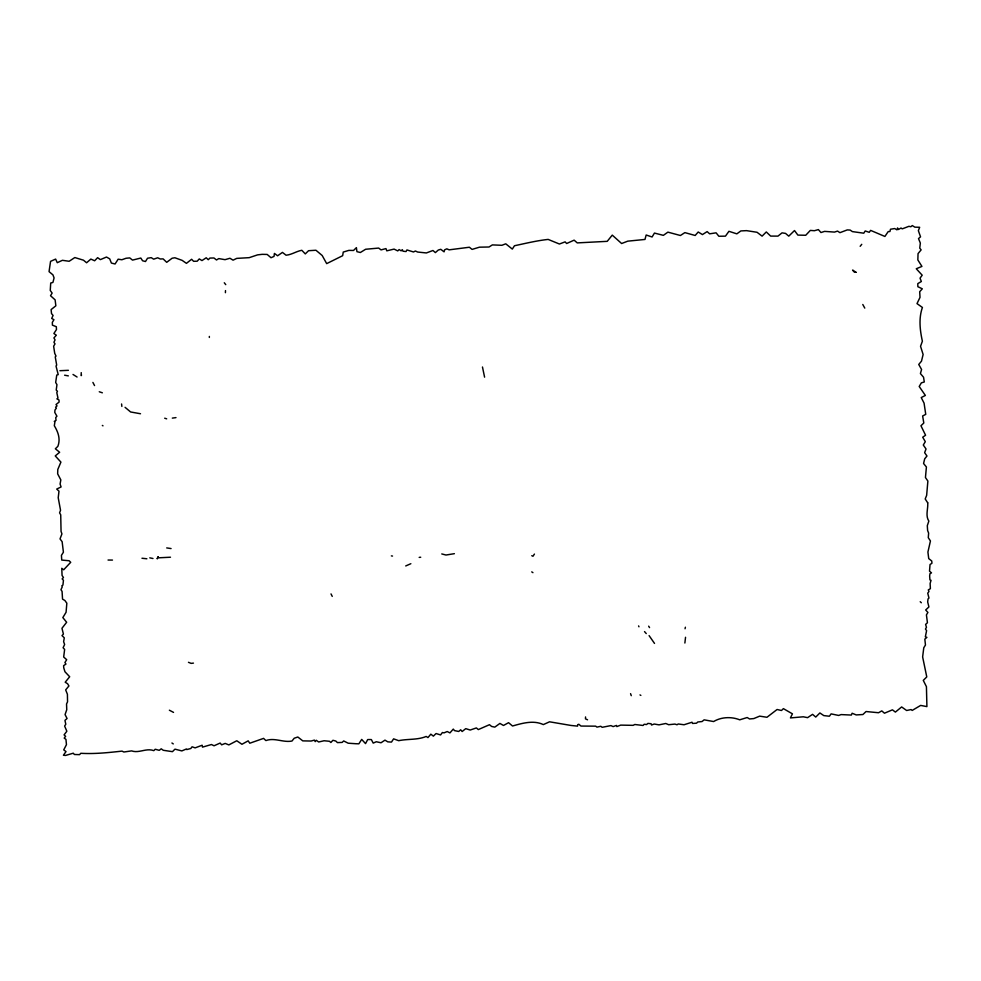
<?xml version="1.0" encoding="UTF-8"?>
<svg xmlns="http://www.w3.org/2000/svg" width="981" height="981" viewBox="0 0 981 981"><rect width="100%" height="100%" fill="white"/><g stroke="black" fill="none" stroke-linecap="round" stroke-linejoin="round"><path stroke-width="1.47" d="M81.227 372.633L81.202 375.625L81.558 375.012M209.333 337.464L209.345 336.434M585.559 716.939L585.473 718.84L587.558 719.796M685.535 637.282L684.873 643.033M685.057 628.784L685.388 627.215M860.165 246.305L861.759 244.318M225.409 292.694L225.495 290.584M410.855 563.707L405.717 565.951M534.437 554.069L532.953 556.264L531.776 555.7M392.523 556.068L391.37 555.884M175.979 417.612L172.325 418.114M193.453 663.107L191.136 663.377L188.462 662.31M454.387 553.676L445.987 555.025L441.769 553.934M68.4 370.315L59.902 370.708M170.486 557.22L158.664 557.809M419.181 557.38L420.714 557.245M108.045 560.041L112.472 560.077M532.928 572.646L531.739 571.886M141.975 558.25L146.868 558.778M68.339 375.882L64.611 375.208M152.987 558.508L149.774 557.846M166.709 547.913L171.074 548.563M173.281 743.917L171.933 743.009M140.504 413.749L130.608 411.971L125.065 407.323M164.698 418.213L166.672 418.826M99.265 391.762L102.355 392.805M77.082 377.023L72.999 374.46M169.37 710.207L173.539 712.402M640.004 694.916L640.851 695.382M102.343 425.435L102.993 425.828M224.281 282.761L225.753 284.649M920.215 601.696L921.331 602.763M644.529 631.592L646.246 633.567M862.79 304.49L864.776 308.095M654.511 643.413L649.091 635.614M631.261 695.664L630.562 693.641M648.649 626.172L649.545 627.607M92.901 382.418L94.544 385.57M331.014 593.91L332.24 596.387M638.582 625.927L638.974 626.798M484.589 377.158L482.468 367.004M121.583 403.976L121.852 406.428M927.719 502.836C928.247 508.955 925.206 515.454 928.835 521.107L927.303 525.681L927.621 530.549L928.627 533.088L928.284 537.686L930.442 540.96L927.916 552.045L928.725 558.606L931.742 560.985L931.95 563.266L930.037 564.516L929.51 571.175L931.509 572.867L930.013 573.603L929.645 575.921L929.927 579.857L931.03 580.323L930.123 583.511L930.393 588.661L928.271 589.949L929.007 591.433L927.732 593.198L928.97 598.067L928.026 598.974L927.683 602.003L928.921 606.957L925.684 609.974L927.903 612.438L926.42 614.891L927.437 622.727L925.61 624.419L926.469 627.35L925.463 629.042L926.604 630.624L925.353 636.804L926.922 637.356L924.825 639.109L925.463 645.032L923.783 647.742L922.63 656.914L926.775 676.927L923.28 680.385L926.432 686.663L926.91 706.602L920.656 705.413L912.171 710.428L911.116 709.557L906.64 710.502L901.649 706.945L895.383 712.096L892.44 709.827L884.47 713.212L881.784 710.894L878.522 712.733L866.039 711.532L862.912 714.524L856.229 714.928L852.121 713.248L851.361 715.063L841.122 714.585L838.645 715.443L831.115 713.886L829.386 716.228L823.795 715.603L819.883 712.954L815.751 717.062L812.575 714.352L807.584 717.651L803.316 716.792L790.428 717.92L792.427 713.825L783.39 708.638L781.489 710.502L777.087 709.496L766.97 717.27L759.662 716.142L753.813 718.57L749.558 718.963L747.179 717.528L739.723 719.821C731.47 716.498 721.293 716.939 713.616 721.538L704.137 719.846L702.053 721.538L697.785 721.991L696.51 723.205L692.537 723.438L692.022 722.237L684.039 724.751L678.227 723.978L677.037 724.775L674.928 724.076L668.662 724.714L665.768 723.488L659.024 724.861L654.229 724.027L651.531 725.033L651.065 723.72L647.889 723.414L646.614 724.53L644.161 724.272L643.07 725.474L634.83 724.493L633.113 725.339L620.703 725.118L616.841 726.578L616.473 725.437L613.113 726.59L610.918 725.597L602.187 727.301L600.777 726.283L596.963 727.117L595.663 726.161L580.985 726.063L578.827 724.26L577.686 724.677L577.539 726.124L570.967 725.45L549.556 721.808L543.339 724.591C533.517 719.931 522.333 723.23 512.536 726.001L508.55 722.69L503.486 725.474L499.918 723.426L494.792 727.129L491.604 726.443L489.47 724.701L478.311 729.582L476.398 727.927L470.181 730.036L465.742 728.638L462.161 731.519L460.665 729.778L458.716 731.47L454.473 730.6L453.283 729.091L449.936 732.905L447.201 731.532L444.05 732.856L442.394 732.537L440.567 734.928L436.055 733.53L433.381 736.142L430.831 734.168L427.961 737.577L426.195 736.449C417.575 740.115 407.728 738.767 398.691 740.68L393.602 738.852L391.48 742.102L387.789 741.844L384.981 740.14L381.008 742.764L376.299 741.746L373.209 743.108L371.358 739.564L367.703 739.551L365.533 743.61L361.695 739.416L358.874 743.819L355.772 743.721L348.181 743.206L343.693 740.949L342.161 742.409L337.427 742.605L335.809 741.035L332.902 740.287L330.867 742.507L329.506 741.28L324.086 740.753L318.678 741.992L316.262 740.275L315.208 741.636L314.386 740.115L311.112 741.035L302.786 740.876L297.819 737.001L294.202 738.252L291.982 741.035C283.215 742.789 274.655 737.369 265.863 740.581L263.582 738.386L249.787 743.218L248.181 740.851L241.939 744.272L236.777 740.765L228.831 744.91L225.189 743.414L221.657 744.837L220.149 743.058L214.042 745.781L211.455 744.53L202.491 747.13L202.16 745.241L195.145 747.865L192.08 746.799L190.804 748.503L186.807 749.57L186.365 748.993L181.841 750.919L174.961 749.153L172.46 751.667L163.263 750.281L161.227 748.822L159.216 750.342L155.219 749.239L153.821 750.661C146.267 747.767 139.008 753.506 131.601 750.894L123.864 752.01L122 751.115C108.425 752.635 94.593 754.107 80.785 753.298L79.559 754.647L74.409 754.487L73.244 753.2L65.592 755.431L63.409 755.247L66.009 751.593L63.74 749.876L66.45 744.653L65.96 739.392L64.206 738.08L65.617 736.351L64.084 734.879L66.843 731.25L64.623 726.038L65.801 724.236L64.942 720.373L67.064 718.509L65.065 714.585L66.745 709.729L66.549 703.953L67.542 701.844L67.407 694.266L65.666 689.876L68.928 685.964L67.591 683.745L65.2 682.212L69.676 676.743L64.967 671.764L63.765 667.902L63.593 665.67L65.948 664.076L64.93 662.506L66.683 659.698L63.667 657.012L64.636 649.422L63.103 647.754L64.636 644.468L63.618 641.721L64.292 637.822L61.999 635.602L63.422 634.094L61.962 628.281L66.647 622.261L62.833 617.589L66.07 612.279L66.843 603.205L64.893 600.507L62.539 599.121L62.073 591.396L60.945 589.691L62.269 586.871L61.828 585.841L62.931 585.068L63.446 580.311L62.146 578.888L63.458 577.539L62.061 575.455L61.778 568.306L63.691 569.777L70.706 562.309L69.111 560.752L61.742 560.077L61.423 555.369L63.409 552.217L62.134 541.696L60.025 538.912L61.926 533.885L61.055 531.383L60.724 514.817L59.571 512.83L60.54 510.292L58.21 497.723L58.995 491.162L56.714 489.065L61.092 486.956L60.086 484.05L60.834 479.917L57.658 473.86L57.793 469.482L60.92 462.112L55.255 455.92L59.633 452.278L55.365 448.771L57.867 446.343C60.589 439.181 58.333 432.351 54.311 425.729L54.911 421.977L54.286 421.389L56.027 420.334L55.745 417.575L56.923 416.189L54.777 412.437L54.973 410.009L56.358 408.219L55.623 407.238L57.008 405.913L56.027 404.528L59.081 402.087L59.007 399.954L56.898 398.887L57.965 398.004L56.8 392.682L57.438 391.272L56.211 390.082L56.959 384.662L55.672 382.48L56.751 375.073L58.222 374.632L56.015 366.048L56.69 365.116L55.243 356.888L56.003 356.042L54.728 353.393L53.636 346.207L55.01 343.89L53.918 342.283L55.059 339.904L53.906 337.942L56.309 335.195L53.881 333.515L56.481 329.518L56.322 326.722L52.422 325.152L52.336 322.357L53.93 319.696L51.711 318.445L53.072 315.441L51.527 313.601L51.11 309.579L55.856 305.814L55.108 299.855L50.534 295.71L52.128 293.074L50.252 290.437L50.718 283.031L52.925 282.442L54.078 277.917L52.949 274.876L49.05 271.627L50.558 261.363L55.635 259.094L57.266 262.687L62.416 260.308L69.148 261.277L74.826 257.549L83.495 260.198L86.586 262.773L90.853 259.082L94.642 260.774L97.609 257.672L100.381 259.622L106.5 257.034L109.725 258.874L111.38 263.067L115.071 263.987L118.161 259.192L121.852 259.757L126.071 258.261L129.737 257.905L132.521 260.112L140.798 258.04L142.588 260.762L145.482 261.522L147.53 258.224L151.221 257.66L153.674 259.168L157.671 257.782L160.308 258.996L163.104 258.874L166.709 262.319L172.141 258.211L174.9 257.77L182.123 260.357L186.439 263.349L191.614 259.278L193.6 261.302L197.181 261.204L199.266 258.923L201.976 260.566L206.218 257.782L208.254 259.72L209.897 258.077L213.944 257.978L216.507 259.977L218.788 258.592L225.029 259.671L229.946 258.261L233.061 260.161L236.74 258.383L249.223 257.66L257.598 254.864L262.197 254.337L267.188 254.447L271.014 257.721L274.042 256.409L274.41 253.417L277.598 255.783L282.454 252.399L286.06 255.219C291.823 254.68 296.274 251.283 301.817 250.29L305.287 253.907L308.549 250.707L315.943 250.253L322.197 255.514L326.673 263.619L342.663 255.698L343.252 252.068L348.893 250.376L353.516 250.474L356.397 247.653L356.937 251.663L360.346 252.509L365.619 249.26L378.678 248.07L381.02 249.897L385.962 248.598L386.784 250.829L394.08 249.1L397.746 250.903L399.144 249.579L401.155 250.829L402.333 249.652L402.946 251.21L406.048 251.541L406.943 249.934L413.492 251.97L415.404 251.001L417.636 252.043L426.367 252.951L432.964 250.486L435.368 252.608L438.286 250.045L440.763 249.297L444.086 251.847L444.577 249.861L446.796 248.843L449.163 249.836L469.396 247.237L472.069 249.407L479.476 247.175L489.016 247.004L492.364 244.907L501.892 245.287L505.755 243.815L512.315 249.076L514.485 245.741C525.485 243.423 536.681 240.652 548.158 239.413L559.403 244.011L565.105 241.878L566.662 243.496L574.13 240.161L577.245 242.896L607.227 241.338L612.267 235.121L621.611 243.521L627.779 241.154L644.971 239.45L646.172 235.011L652.083 236.985L654.45 233.073L663.364 235.354L667.889 232.141L680.409 235.501L684.873 232.62L695.161 235.477L698.214 232.006L702.445 234.582L707.142 231.614L709.631 233.821L716.118 232.828L718.84 236.249L725.45 236.151L728.932 231.308L736.841 233.846L740.863 230.927L746.529 230.645L757.038 232.276L762.09 236.139L766.296 231.957L770.649 236.09L777.958 236.114L782.029 232.865L785.536 233.392L788.761 236.151L794.5 230.547L797.884 235.097L805.732 235.268L810.331 230.4L814.389 230.719L818.375 229.603L820.974 232.534L824.604 231.381L834.488 232.092L837.541 231.099L839.932 232.669L847.265 229.91L850.135 230.069L852.379 231.602L863.758 233.196L865.217 230.976L869.24 232.313L870.625 230.388L884.899 236.458L888.197 231.59L889.926 231.516L890.503 229.235L894.684 228.548L896.99 229.861L897.554 227.948L898.486 229.505L900.999 228.033L902.262 228.855L908.933 226.317L910.858 226.746L912.293 225.569L914.856 227.163L919.675 227.285L918.363 230.658L920.534 236.838L918.51 238.591L920.337 243.08L919.749 248.144L921.134 249.861L918.044 253.625L917.848 259.94L921.932 266.415L916.266 268.757L922.189 275.195L920.031 278.175L921.355 281.498L917.775 283.632L917.873 286.71L922.312 288.806L919.688 291.725L920.019 297.366L917.002 303.607L922.41 307.458C918.572 318.359 919.957 330.168 922.385 341.216L920.546 346.293L923.121 354.509L921.478 361.18L918.743 364.454L921.588 369.494L920.399 373.553L923.55 377.207L924.286 381.977L921.343 382.872L919.209 386.502L925.365 395.429L921.233 397.575L924.065 403.13L925.745 414.362L922.63 415.981L923.808 423.019L920.951 425.754L925.573 435.233L922.704 437.219L925.316 441.671L923.293 445.018L926.039 448.979L924.629 452.67L926.971 456.018L924.703 458.826L923.562 463.51L926.407 466.968L925.451 477.539L927.879 481.046L926.64 495.393L925.193 498.973L927.719 502.836M158.125 556.84L157.23 558.667L158.125 556.84M855.984 272.289L854.071 271.896L852.587 270.082L855.984 272.289"/></g></svg>
